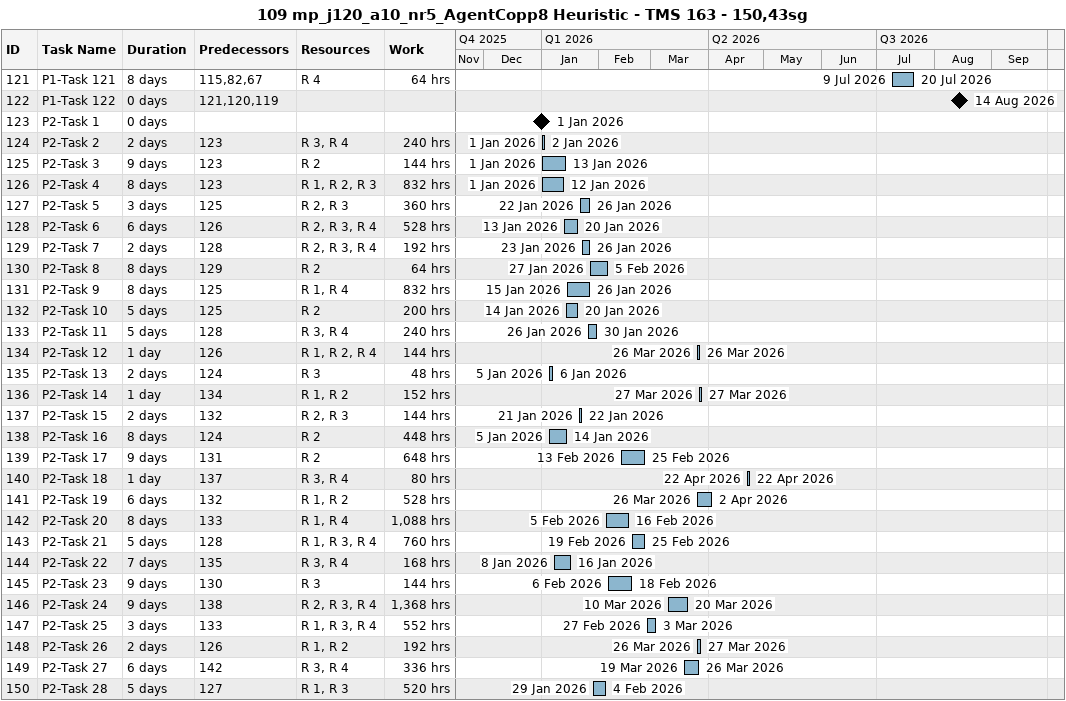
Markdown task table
109 mp_j120_a10_nr5_AgentCopp8 Heuristic - TMS 163 - 150,43sg

| ID | Task | Duration | Start | Finish | Predecessors | Resources | Work (h) |
|---|---|---|---|---|---|---|---|
| 121 | P1-Task 121 | 8d | 2026-07-09 | 2026-07-20 | 115, 82, 67 | R 4 | 64 |
| 122 | P1-Task 122 | 0d | 2026-08-14 | 2026-08-14 | 121, 120, 119 |  |  |
| 123 | P2-Task 1 | 0d | 2026-01-01 | 2026-01-01 |  |  |  |
| 124 | P2-Task 2 | 2d | 2026-01-01 | 2026-01-02 | 123 | R 3, R 4 | 240 |
| 125 | P2-Task 3 | 9d | 2026-01-01 | 2026-01-13 | 123 | R 2 | 144 |
| 126 | P2-Task 4 | 8d | 2026-01-01 | 2026-01-12 | 123 | R 1, R 2, R 3 | 832 |
| 127 | P2-Task 5 | 3d | 2026-01-22 | 2026-01-26 | 125 | R 2, R 3 | 360 |
| 128 | P2-Task 6 | 6d | 2026-01-13 | 2026-01-20 | 126 | R 2, R 3, R 4 | 528 |
| 129 | P2-Task 7 | 2d | 2026-01-23 | 2026-01-26 | 128 | R 2, R 3, R 4 | 192 |
| 130 | P2-Task 8 | 8d | 2026-01-27 | 2026-02-05 | 129 | R 2 | 64 |
| 131 | P2-Task 9 | 8d | 2026-01-15 | 2026-01-26 | 125 | R 1, R 4 | 832 |
| 132 | P2-Task 10 | 5d | 2026-01-14 | 2026-01-20 | 125 | R 2 | 200 |
| 133 | P2-Task 11 | 5d | 2026-01-26 | 2026-01-30 | 128 | R 3, R 4 | 240 |
| 134 | P2-Task 12 | 1d | 2026-03-26 | 2026-03-26 | 126 | R 1, R 2, R 4 | 144 |
| 135 | P2-Task 13 | 2d | 2026-01-05 | 2026-01-06 | 124 | R 3 | 48 |
| 136 | P2-Task 14 | 1d | 2026-03-27 | 2026-03-27 | 134 | R 1, R 2 | 152 |
| 137 | P2-Task 15 | 2d | 2026-01-21 | 2026-01-22 | 132 | R 2, R 3 | 144 |
| 138 | P2-Task 16 | 8d | 2026-01-05 | 2026-01-14 | 124 | R 2 | 448 |
| 139 | P2-Task 17 | 9d | 2026-02-13 | 2026-02-25 | 131 | R 2 | 648 |
| 140 | P2-Task 18 | 1d | 2026-04-22 | 2026-04-22 | 137 | R 3, R 4 | 80 |
| 141 | P2-Task 19 | 6d | 2026-03-26 | 2026-04-02 | 132 | R 1, R 2 | 528 |
| 142 | P2-Task 20 | 8d | 2026-02-05 | 2026-02-16 | 133 | R 1, R 4 | 1088 |
| 143 | P2-Task 21 | 5d | 2026-02-19 | 2026-02-25 | 128 | R 1, R 3, R 4 | 760 |
| 144 | P2-Task 22 | 7d | 2026-01-08 | 2026-01-16 | 135 | R 3, R 4 | 168 |
| 145 | P2-Task 23 | 9d | 2026-02-06 | 2026-02-18 | 130 | R 3 | 144 |
| 146 | P2-Task 24 | 9d | 2026-03-10 | 2026-03-20 | 138 | R 2, R 3, R 4 | 1368 |
| 147 | P2-Task 25 | 3d | 2026-02-27 | 2026-03-03 | 133 | R 1, R 3, R 4 | 552 |
| 148 | P2-Task 26 | 2d | 2026-03-26 | 2026-03-27 | 126 | R 1, R 2 | 192 |
| 149 | P2-Task 27 | 6d | 2026-03-19 | 2026-03-26 | 142 | R 3, R 4 | 336 |
| 150 | P2-Task 28 | 5d | 2026-01-29 | 2026-02-04 | 127 | R 1, R 3 | 520 |
